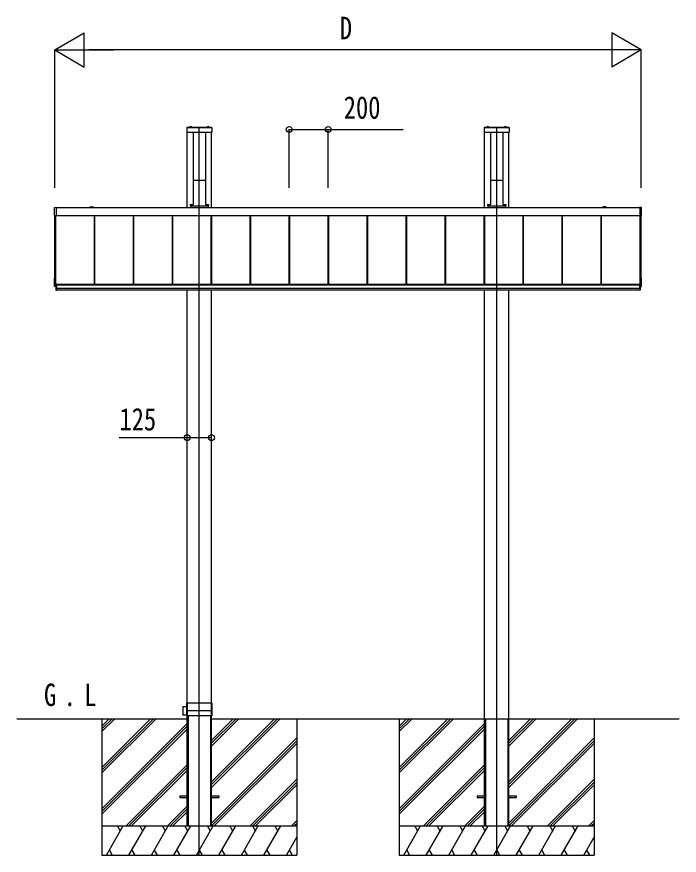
# Model space of a CAD drawing. Units: millimetres, scale not verified. Extents: x -14718 to 14718, y -10395 to 10395.
# Drawn here: x -11024 to -7624, y -7860 to -3559 of the extents above; entities that cross this region are included whole.
import ezdxf
from ezdxf.enums import TextEntityAlignment as Align

# ---------------------------------------------------------------- set-up
doc = ezdxf.new("R2010")
doc.units = ezdxf.units.MM
doc.header["$LTSCALE"] = 40
for name, color, linetype in [('0-2_USER1', 3, 'Continuous'), ('0-3_YKK_12', 2, 'Continuous'), ('0-4_YKK_13', 4, 'Continuous'), ('0-5_YKK_A1', 4, 'Continuous'), ('0-6_YKK_D', 6, 'Continuous')]:
    doc.layers.add(name, color=color, linetype=linetype)
doc.styles.add('ＭＳ ゴシック', font='')
doc.styles.get('ＭＳ ゴシック').set_extended_font_data('MS Gothic')

msp = doc.modelspace()

# ---------------------------------------------------------------- linework, layer by layer
at = {"layer": '0-3_YKK_12'}
for p, q in [((-10087.03, -7859.55), (-10087.03, -4129.55)), ((-8561.03, -7859.55), (-8561.03, -4129.55))]:
    msp.add_line(p, q, dxfattribs=at)
at = {"layer": '0-4_YKK_13'}
for p, q in [((-10151.53, -4126.55), (-10151.53, -4150.55)), ((-10022.53, -4126.55), (-10151.53, -4126.55)), ((-10137.93, -4126), (-10137.93, -4125.81)), ((-10137.38, -4126.55), (-10126.67, -4126.55)), ((-10137.28, -4126.55), (-10136.93, -4126.55)), ((-10134.4, -4123.22), (-10133.17, -4125.68)), ((-10132.03, -4126.29), (-10133.17, -4125.68)), ((-10132.03, -4126.29), (-10130.88, -4125.68)), ((-10129.66, -4123.22), (-10130.88, -4125.68)), ((-10126.13, -4126), (-10126.13, -4125.81)), ((-10047.93, -4126), (-10047.93, -4125.81)), ((-10047.38, -4126.55), (-10036.67, -4126.55)), ((-10044.4, -4123.22), (-10043.17, -4125.68)), ((-10042.03, -4126.29), (-10043.17, -4125.68)), ((-10042.03, -4126.29), (-10040.88, -4125.68)), ((-10039.66, -4123.22), (-10040.88, -4125.68)), ((-10036.13, -4126), (-10036.13, -4125.81)), ((-10022.53, -4126.55), (-10022.53, -4150.55)), ((-8625.53, -4126.55), (-8625.53, -4150.55)), ((-8496.53, -4126.55), (-8625.53, -4126.55)), ((-8611.93, -4126), (-8611.93, -4125.81)), ((-8611.38, -4126.55), (-8600.67, -4126.55)), ((-8611.28, -4126.55), (-8610.93, -4126.55)), ((-8608.4, -4123.22), (-8607.17, -4125.68)), ((-8606.03, -4126.29), (-8607.17, -4125.68)), ((-8606.03, -4126.29), (-8604.88, -4125.68)), ((-8603.66, -4123.22), (-8604.88, -4125.68)), ((-8600.13, -4126), (-8600.13, -4125.81)), ((-8521.93, -4126), (-8521.93, -4125.81)), ((-8521.38, -4126.55), (-8510.67, -4126.55)), ((-8518.4, -4123.22), (-8517.17, -4125.68)), ((-8516.03, -4126.29), (-8517.17, -4125.68)), ((-8516.03, -4126.29), (-8514.88, -4125.68)), ((-8513.66, -4123.22), (-8514.88, -4125.68)), ((-8510.13, -4126), (-8510.13, -4125.81)), ((-8496.53, -4126.55), (-8496.53, -4150.55)), ((-10022.53, -4129.05), (-10151.53, -4129.05)), ((-10022.53, -4129.55), (-10151.53, -4129.55)), ((-10024.53, -4152.55), (-10149.53, -4152.55)), ((-8496.53, -4129.05), (-8625.53, -4129.05)), ((-8496.53, -4129.55), (-8625.53, -4129.55)), ((-8498.53, -4152.55), (-8623.53, -4152.55)), ((-10118.28, -4403.71), (-10118.28, -4518.76)), ((-10117.92, -4397.86), (-10118.27, -4403.36)), ((-10117.42, -4397.4), (-10115.38, -4397.4)), ((-10115.07, -4397.72), (-10115.38, -4397.4)), ((-10115.07, -4397.72), (-10058.99, -4397.72)), ((-10058.99, -4397.72), (-10058.68, -4397.4)), ((-10058.68, -4397.4), (-10056.64, -4397.4)), ((-10056.14, -4397.86), (-10055.79, -4403.36)), ((-10055.78, -4403.71), (-10055.78, -4518.76)), ((-8592.28, -4403.71), (-8592.28, -4518.76)), ((-8591.92, -4397.86), (-8592.27, -4403.36)), ((-8591.42, -4397.4), (-8589.38, -4397.4)), ((-8589.07, -4397.72), (-8589.38, -4397.4)), ((-8589.07, -4397.72), (-8532.99, -4397.72)), ((-8532.99, -4397.72), (-8532.68, -4397.4)), ((-8532.68, -4397.4), (-8530.64, -4397.4)), ((-8530.14, -4397.86), (-8529.79, -4403.36)), ((-8529.78, -4403.71), (-8529.78, -4518.76)), ((-10830.53, -4578.5), (-10830.53, -4537.48)), ((-10134.9, -4522.02), (-10134.9, -4529.51)), ((-10134.9, -4528.85), (-10039.16, -4528.85)), ((-10134.9, -4529.51), (-10039.16, -4529.51)), ((-10134.4, -4521.52), (-10119.39, -4521.52)), ((-10118.28, -4518.76), (-10118.39, -4520.58)), ((-10055.78, -4518.76), (-10055.67, -4520.58)), ((-10054.67, -4521.52), (-10039.66, -4521.52)), ((-10039.16, -4522.02), (-10039.16, -4529.51)), ((-8608.9, -4522.02), (-8608.9, -4529.51)), ((-8608.9, -4528.85), (-8513.16, -4528.85)), ((-8608.9, -4529.51), (-8513.16, -4529.51)), ((-8608.4, -4521.52), (-8593.39, -4521.52)), ((-8592.28, -4518.76), (-8592.39, -4520.58)), ((-8529.78, -4518.76), (-8529.67, -4520.58)), ((-8528.67, -4521.52), (-8513.66, -4521.52)), ((-8513.16, -4522.02), (-8513.16, -4529.51)), ((-7817.53, -4578.5), (-7817.53, -4537.48)), ((-10822.53, -4579.77), (-10830.06, -4579.31)), ((-10822.53, -4579.27), (-10822.53, -4579.77)), ((-7825.53, -4579.27), (-7825.53, -4579.77)), ((-7825.53, -4579.77), (-7818, -4579.31)), ((-10830.53, -4941.87), (-10830.53, -4900.84)), ((-10830.06, -4900.35), (-10829.03, -4900.28)), ((-7818, -4900.35), (-7819.03, -4900.28)), ((-7817.53, -4941.87), (-7817.53, -4900.84)), ((-10824.03, -4943.04), (-10830.06, -4942.67)), ((-10824.03, -4929.77), (-10824.03, -4961.04)), ((-10824.03, -4929.77), (-10820.53, -4929.77)), ((-10821.03, -4929.77), (-10821.03, -4961.04)), ((-10820.53, -4929.77), (-10820.53, -4961.04)), ((-7827.53, -4929.77), (-7827.53, -4961.04)), ((-7824.03, -4929.77), (-7827.53, -4929.77)), ((-7827.03, -4929.77), (-7827.03, -4961.04)), ((-7824.03, -4929.77), (-7824.03, -4961.04)), ((-7824.03, -4943.04), (-7818, -4942.67)), ((-10820.53, -4952.22), (-10824.03, -4952.22)), ((-10824.03, -4961.04), (-10820.53, -4961.04)), ((-7827.53, -4952.22), (-7824.03, -4952.22)), ((-7824.03, -4961.04), (-7827.53, -4961.04)), ((-10151.68, -7079.85), (-10151.93, -7108.73)), ((-10022.67, -7079.55), (-10151.38, -7079.55)), ((-10150.53, -7144.25), (-10150.53, -7079.85)), ((-10149.53, -7079.85), (-10149.53, -7144.25)), ((-10024.53, -7144.25), (-10024.53, -7079.85)), ((-10023.53, -7079.85), (-10023.53, -7144.25)), ((-10022.03, -7119.55), (-10022.37, -7079.85)), ((-10172.03, -7098.84), (-10172.03, -7140.26)), ((-10151.84, -7098.2), (-10171.73, -7098.54)), ((-10151.93, -7108.73), (-10150.53, -7108.73)), ((-10151.81, -7144.25), (-10151.93, -7130.37)), ((-10151.93, -7130.37), (-10150.53, -7130.37)), ((-10022.03, -7119.55), (-10150.53, -7119.55)), ((-10022.24, -7144.25), (-10022.03, -7119.55)), ((-10151.84, -7140.9), (-10171.73, -7140.56)), ((-10022.54, -7144.55), (-10151.51, -7144.55))]:
    msp.add_line(p, q, dxfattribs=at)
for points in [[(-10830.06, -4536.98), (-10822.53, -4536.52), (-10822.53, -4537.02), (-10822.53, -4579.27)], [(-7818, -4536.98), (-7825.53, -4536.52), (-7825.53, -4537.02), (-7825.53, -4579.27)]]:
    msp.add_lwpolyline(points, dxfattribs=at)
for centre, radius, start, end in [((-10137.38, -4125.81), 0.55, 138.43917, 180), ((-10137.38, -4126), 0.545, 180, 270), ((-10132.03, -4130.55), 7.7, 41.56083, 138.43917), ((-10126.67, -4126), 0.545, 270, 0), ((-10126.68, -4125.81), 0.55, 0, 41.56083), ((-10047.38, -4125.81), 0.55, 138.43917, 180), ((-10047.38, -4126), 0.545, 180, 270), ((-10042.03, -4130.55), 7.7, 41.56083, 138.43917), ((-10036.67, -4126), 0.545, 270, 0), ((-10036.68, -4125.81), 0.55, 0, 41.56083), ((-8611.38, -4125.81), 0.55, 138.43917, 180), ((-8611.38, -4126), 0.545, 180, 270), ((-8606.03, -4130.55), 7.7, 41.56083, 138.43917), ((-8600.67, -4126), 0.545, 270, 0), ((-8600.68, -4125.81), 0.55, 0, 41.56083), ((-8521.38, -4125.81), 0.55, 138.43917, 180), ((-8521.38, -4126), 0.545, 180, 270), ((-8516.03, -4130.55), 7.7, 41.56083, 138.43917), ((-8510.67, -4126), 0.545, 270, 0), ((-8510.68, -4125.81), 0.55, 0, 41.56083), ((-10149.53, -4150.55), 2, 180, 270), ((-10024.53, -4150.55), 2, 270, 0), ((-8623.53, -4150.55), 2, 180, 270), ((-8498.53, -4150.55), 2, 270, 0), ((-10830.03, -4537.48), 0.497, 93.16944, 179.94772), ((-7818.03, -4537.48), 0.497, 0.05228, 86.83056), ((-10829.66, -4578.54), 0.873, 177.74142, 242.53793), ((-7818.4, -4578.54), 0.873, 297.46207, 2.25858), ((-10830.03, -4900.84), 0.497, 93.16944, 179.94772), ((-7818.03, -4900.84), 0.497, 0.05228, 86.83056), ((-10829.66, -4941.9), 0.873, 177.74142, 242.53793), ((-7818.4, -4941.9), 0.873, 297.46207, 2.25858), ((-10151.38, -7079.85), 0.3, 90, 179.5), ((-10150.83, -7079.85), 0.3, 0, 90), ((-10149.23, -7079.85), 0.3, 90, 180), ((-10024.83, -7079.85), 0.3, 0, 90), ((-10023.23, -7079.85), 0.3, 90, 180), ((-10022.67, -7079.85), 0.3, 0.5, 90), ((-10171.73, -7098.84), 0.3, 91, 180), ((-10171.73, -7140.26), 0.3, 180, 269), ((-10151.51, -7144.25), 0.3, 180.5, 270), ((-10150.83, -7144.25), 0.3, 270, 0), ((-10149.23, -7144.25), 0.3, 180, 270), ((-10024.83, -7144.25), 0.3, 270, 0), ((-10023.23, -7144.25), 0.3, 180, 270), ((-10022.54, -7144.25), 0.3, 270, 359.5)]:
    msp.add_arc(centre, radius, start, end, dxfattribs=at)
for centre, major_axis, ratio, start_param, end_param in [((-10118.23, -4403.36), (0.031, 0.5), 0.061627, 1.5746234, 2.3600215), ((-10117.42, -4397.9), (0.346, -0.364), 0.996462, 2.3838095, 3.8892836), ((-10056.64, -4397.9), (-0.346, -0.364), 0.996462, 2.3939017, 3.8993758), ((-10055.82, -4403.36), (-0.031, 0.5), 0.061627, 3.9231638, 4.7085619), ((-8592.23, -4403.36), (0.031, 0.5), 0.061627, 1.5746234, 2.3600215), ((-8591.42, -4397.9), (0.346, -0.364), 0.996462, 2.3838095, 3.8892836), ((-8530.64, -4397.9), (-0.346, -0.364), 0.996462, 2.3939017, 3.8993758), ((-8529.82, -4403.36), (-0.031, 0.5), 0.061627, 3.9231638, 4.7085619), ((-10134.4, -4522.02), (0.355, -0.355), 0.99628, 2.358058, 3.9251274), ((-10119.39, -4520.51), (0.691, -0.728), 0.996462, 5.5254021, 7.0308762), ((-10054.67, -4520.51), (-0.691, -0.728), 0.996462, 5.5354944, 7.0409685), ((-10039.66, -4522.02), (-0.355, -0.355), 0.99628, 2.358058, 3.9251274), ((-8608.4, -4522.02), (0.355, -0.355), 0.99628, 2.358058, 3.9251274), ((-8593.39, -4520.51), (0.691, -0.728), 0.996462, 5.5254021, 7.0308762), ((-8528.67, -4520.51), (-0.691, -0.728), 0.996462, 5.5354944, 7.0409685), ((-8513.66, -4522.02), (-0.355, -0.355), 0.99628, 2.358058, 3.9251274)]:
    msp.add_ellipse(centre, major_axis=major_axis, ratio=ratio, start_param=start_param, end_param=end_param, dxfattribs=at)
at = {"layer": '0-5_YKK_A1'}
for p, q in [((-10149.53, -4537.08), (-10149.53, -4152.55)), ((-10119.03, -4152.55), (-10119.03, -4521.45)), ((-10055.03, -4152.55), (-10055.03, -4521.45)), ((-10024.53, -4537.08), (-10024.53, -4152.55)), ((-8623.53, -4537.08), (-8623.53, -4152.55)), ((-8593.03, -4152.55), (-8593.03, -4521.45)), ((-8529.03, -4152.55), (-8529.03, -4521.45)), ((-8498.53, -4537.08), (-8498.53, -4152.55)), ((-10119.03, -4496.35), (-10118.28, -4496.35)), ((-10055.78, -4496.35), (-10055.03, -4496.35)), ((-8593.03, -4496.35), (-8592.28, -4496.35)), ((-8529.78, -4496.35), (-8529.03, -4496.35)), ((-10822.53, -4538.06), (-7825.53, -4538.06)), ((-10649.53, -4538.06), (-10649.53, -4537.08)), ((-10647.03, -4534.58), (-10639.49, -4534.58)), ((-10647.03, -4537.38), (-10647.03, -4538.06)), ((-10633.28, -4537.08), (-10646.73, -4537.08)), ((-10638.57, -4534.58), (-10633.28, -4534.58)), ((-10633.28, -4537.08), (-8001.33, -4537.08)), ((-10132.03, -4529.51), (-10132.03, -4537.08)), ((-10042.03, -4529.51), (-10042.03, -4537.08)), ((-8606.03, -4529.51), (-8606.03, -4537.08)), ((-8516.03, -4529.51), (-8516.03, -4537.08)), ((-8009.49, -4534.58), (-8014.78, -4534.58)), ((-8014.78, -4537.08), (-8001.33, -4537.08)), ((-8001.03, -4534.58), (-8008.57, -4534.58)), ((-8001.03, -4537.38), (-8001.03, -4538.06)), ((-7998.53, -4538.06), (-7998.53, -4537.08)), ((-10829.03, -4941.49), (-10829.03, -4579.38)), ((-10824.03, -4929.77), (-10824.03, -4579.68)), ((-10822.53, -4577.97), (-7825.53, -4577.97)), ((-10822.53, -4578.24), (-7825.53, -4578.24)), ((-10625.53, -4930.16), (-10625.53, -4578.24)), ((-10625.13, -4930.16), (-10625.13, -4578.24)), ((-10622.53, -4930.16), (-10622.53, -4578.24)), ((-10425.53, -4930.16), (-10425.53, -4578.24)), ((-10422.93, -4930.16), (-10422.93, -4578.24)), ((-10422.53, -4930.16), (-10422.53, -4578.24)), ((-10225.53, -4930.16), (-10225.53, -4578.24)), ((-10222.93, -4930.16), (-10222.93, -4578.24)), ((-10222.53, -4930.16), (-10222.53, -4578.24)), ((-10025.53, -4930.16), (-10025.53, -4578.24)), ((-10022.93, -4930.16), (-10022.93, -4578.24)), ((-10022.53, -4930.16), (-10022.53, -4578.24)), ((-9825.53, -4930.16), (-9825.53, -4578.24)), ((-9822.93, -4930.16), (-9822.93, -4578.24)), ((-9822.53, -4930.16), (-9822.53, -4578.24)), ((-9625.53, -4930.16), (-9625.53, -4578.24)), ((-9622.93, -4930.16), (-9622.93, -4578.24)), ((-9622.53, -4930.16), (-9622.53, -4578.24)), ((-9425.53, -4930.16), (-9425.53, -4578.24)), ((-9422.93, -4930.16), (-9422.93, -4578.24)), ((-9422.53, -4930.16), (-9422.53, -4578.24)), ((-9225.53, -4930.16), (-9225.53, -4578.24)), ((-9222.93, -4930.16), (-9222.93, -4578.24)), ((-9222.53, -4930.16), (-9222.53, -4578.24)), ((-9025.53, -4930.16), (-9025.53, -4578.24)), ((-9022.93, -4930.16), (-9022.93, -4578.24)), ((-9022.53, -4930.16), (-9022.53, -4578.24)), ((-8825.53, -4930.16), (-8825.53, -4578.24)), ((-8822.93, -4930.16), (-8822.93, -4578.24)), ((-8822.53, -4930.16), (-8822.53, -4578.24)), ((-8625.53, -4930.16), (-8625.53, -4578.24)), ((-8622.93, -4930.16), (-8622.93, -4578.24)), ((-8622.53, -4930.16), (-8622.53, -4578.24)), ((-8425.53, -4930.16), (-8425.53, -4578.24)), ((-8422.93, -4930.16), (-8422.93, -4578.24)), ((-8422.53, -4930.16), (-8422.53, -4578.24)), ((-8225.53, -4930.16), (-8225.53, -4578.24)), ((-8222.93, -4930.16), (-8222.93, -4578.24)), ((-8222.53, -4930.16), (-8222.53, -4578.24)), ((-8025.53, -4930.16), (-8025.53, -4578.24)), ((-8022.93, -4930.16), (-8022.93, -4578.24)), ((-8022.53, -4930.16), (-8022.53, -4578.24)), ((-7824.03, -4929.77), (-7824.03, -4579.68)), ((-7819.03, -4941.49), (-7819.03, -4579.38)), ((-10829.03, -4941.49), (-10824.03, -4941.49)), ((-10820.53, -4930.16), (-7827.53, -4930.16)), ((-10820.53, -4933.9), (-7827.53, -4933.9)), ((-10820.53, -4933.9), (-7827.53, -4933.9)), ((-7819.03, -4941.49), (-7824.03, -4941.49)), ((-10820.53, -4950.82), (-7827.53, -4950.82)), ((-10820.53, -4959.55), (-7827.53, -4959.55)), ((-10149.53, -7709.55), (-10149.53, -4959.55)), ((-10024.53, -7709.55), (-10024.53, -4959.55)), ((-8623.53, -7709.55), (-8623.53, -4959.55)), ((-8498.53, -7709.55), (-8498.53, -4959.55)), ((-11024.03, -7159.55), (-10149.53, -7159.55)), ((-10587.03, -7159.55), (-10587.03, -7859.55)), ((-10323.06, -7159.55), (-10587.03, -7423.52)), ((-10535.19, -7159.55), (-10587.03, -7211.39)), ((-10337.2, -7159.55), (-10587.03, -7409.38)), ((-10308.91, -7159.55), (-10587.03, -7437.66)), ((-10549.33, -7159.55), (-10587.03, -7197.25)), ((-10521.05, -7159.55), (-10587.03, -7225.53)), ((-10147.83, -7146.55), (-10144.33, -7146.55)), ((-10147.83, -7146.55), (-10147.83, -7709.55)), ((-10144.33, -7146.55), (-10144.33, -7709.55)), ((-10029.73, -7146.55), (-10029.73, -7709.55)), ((-10029.73, -7146.55), (-10026.23, -7146.55)), ((-10026.23, -7146.55), (-10026.23, -7709.55)), ((-10024.53, -7159.55), (-8623.53, -7159.55)), ((-9686.66, -7159.55), (-10024.53, -7497.42)), ((-9898.79, -7159.55), (-10024.53, -7285.29)), ((-9700.8, -7159.55), (-10024.53, -7483.28)), ((-9672.52, -7159.55), (-10024.53, -7511.56)), ((-9912.93, -7159.55), (-10024.53, -7271.14)), ((-9884.65, -7159.55), (-10024.53, -7299.43)), ((-9587.03, -7159.55), (-9587.03, -7859.55)), ((-9061.03, -7159.55), (-9061.03, -7859.55)), ((-8797.06, -7159.55), (-9061.03, -7423.52)), ((-9009.19, -7159.55), (-9061.03, -7211.39)), ((-8811.2, -7159.55), (-9061.03, -7409.38)), ((-8782.91, -7159.55), (-9061.03, -7437.66)), ((-9023.33, -7159.55), (-9061.03, -7197.25)), ((-8995.05, -7159.55), (-9061.03, -7225.53)), ((-8623.53, -7159.55), (-8498.53, -7159.55)), ((-8621.83, -7159.55), (-8621.83, -7709.55)), ((-8618.33, -7159.55), (-8618.33, -7709.55)), ((-8503.73, -7159.55), (-8503.73, -7709.55)), ((-8500.23, -7159.55), (-8500.23, -7709.55)), ((-8498.53, -7159.55), (-7624.03, -7159.55)), ((-8160.66, -7159.55), (-8498.53, -7497.42)), ((-8372.79, -7159.55), (-8498.53, -7285.29)), ((-8174.8, -7159.55), (-8498.53, -7483.28)), ((-8146.52, -7159.55), (-8498.53, -7511.56)), ((-8386.93, -7159.55), (-8498.53, -7271.14)), ((-8358.65, -7159.55), (-8498.53, -7299.43)), ((-8061.03, -7159.55), (-8061.03, -7859.55)), ((-10149.53, -7184.01), (-10587.03, -7621.51)), ((-10149.53, -7198.15), (-10587.03, -7635.65)), ((-10149.53, -7212.3), (-10587.03, -7649.8)), ((-8623.53, -7184.01), (-9061.03, -7621.51)), ((-8623.53, -7198.15), (-9061.03, -7635.65)), ((-8623.53, -7212.3), (-9061.03, -7649.8)), ((-9587.03, -7257.91), (-10024.53, -7695.41)), ((-8061.03, -7257.91), (-8498.53, -7695.41)), ((-9587.03, -7272.05), (-10024.53, -7709.55)), ((-9587.03, -7286.19), (-10010.39, -7709.55)), ((-8061.03, -7272.05), (-8498.53, -7709.55)), ((-8061.03, -7286.19), (-8484.39, -7709.55)), ((-10149.53, -7396.14), (-10462.93, -7709.55)), ((-8623.53, -7396.14), (-8936.93, -7709.55)), ((-10149.53, -7410.29), (-10448.79, -7709.55)), ((-10149.53, -7424.43), (-10434.65, -7709.55)), ((-8623.53, -7410.29), (-8922.79, -7709.55)), ((-8623.53, -7424.43), (-8908.65, -7709.55)), ((-9587.03, -7470.04), (-9826.54, -7709.55)), ((-8061.03, -7470.04), (-8300.54, -7709.55)), ((-9587.03, -7484.18), (-9812.4, -7709.55)), ((-9587.03, -7498.32), (-9798.25, -7709.55)), ((-8061.03, -7484.18), (-8286.4, -7709.55)), ((-8061.03, -7498.32), (-8272.25, -7709.55)), ((-10187.03, -7555.05), (-10187.03, -7564.05)), ((-10187.03, -7555.05), (-10149.53, -7555.05)), ((-10187.03, -7564.05), (-10149.53, -7564.05)), ((-10024.53, -7555.05), (-9987.03, -7555.05)), ((-10024.53, -7564.05), (-9987.03, -7564.05)), ((-9987.03, -7555.05), (-9987.03, -7564.05)), ((-8661.03, -7555.05), (-8661.03, -7564.05)), ((-8661.03, -7555.05), (-8623.53, -7555.05)), ((-8661.03, -7564.05), (-8623.53, -7564.05)), ((-8498.53, -7555.05), (-8461.03, -7555.05)), ((-8498.53, -7564.05), (-8461.03, -7564.05)), ((-8461.03, -7555.05), (-8461.03, -7564.05)), ((-10149.53, -7608.28), (-10250.8, -7709.55)), ((-8623.53, -7608.28), (-8724.8, -7709.55)), ((-10149.53, -7622.42), (-10236.66, -7709.55)), ((-10149.53, -7636.56), (-10222.52, -7709.55)), ((-8623.53, -7622.42), (-8710.66, -7709.55)), ((-8623.53, -7636.56), (-8696.52, -7709.55)), ((-9587.03, -7682.17), (-9614.41, -7709.55)), ((-9587.03, -7696.31), (-9600.26, -7709.55)), ((-8061.03, -7682.17), (-8088.41, -7709.55)), ((-8061.03, -7696.31), (-8074.26, -7709.55)), ((-10587.03, -7709.55), (-9587.03, -7709.55)), ((-10563.91, -7859.55), (-10477.31, -7709.55)), ((-10492.31, -7735.53), (-10507.31, -7709.55)), ((-10448.44, -7859.55), (-10361.84, -7709.55)), ((-10376.84, -7735.53), (-10391.84, -7709.55)), ((-10332.97, -7859.55), (-10246.36, -7709.55)), ((-10261.37, -7735.53), (-10276.37, -7709.55)), ((-10217.5, -7859.55), (-10130.89, -7709.55)), ((-10145.9, -7735.53), (-10160.9, -7709.55)), ((-10149.53, -7709.55), (-10024.53, -7709.55)), ((-10102.03, -7859.55), (-10015.42, -7709.55)), ((-10030.43, -7735.53), (-10045.43, -7709.55)), ((-9986.56, -7859.55), (-9899.95, -7709.55)), ((-9914.96, -7735.53), (-9929.96, -7709.55)), ((-9871.09, -7859.55), (-9784.48, -7709.55)), ((-9814.49, -7709.55), (-9799.48, -7735.53)), ((-9755.62, -7859.55), (-9669.01, -7709.55)), ((-9699.02, -7709.55), (-9684.01, -7735.53)), ((-9061.03, -7709.55), (-8061.03, -7709.55)), ((-9037.91, -7859.55), (-8951.31, -7709.55)), ((-8966.31, -7735.53), (-8981.31, -7709.55)), ((-8922.44, -7859.55), (-8835.84, -7709.55)), ((-8850.84, -7735.53), (-8865.84, -7709.55)), ((-8806.97, -7859.55), (-8720.36, -7709.55)), ((-8735.37, -7735.53), (-8750.37, -7709.55)), ((-8691.5, -7859.55), (-8604.89, -7709.55)), ((-8619.9, -7735.53), (-8634.9, -7709.55)), ((-8623.53, -7709.55), (-8498.53, -7709.55)), ((-8576.03, -7859.55), (-8489.42, -7709.55)), ((-8504.43, -7735.53), (-8519.43, -7709.55)), ((-8460.56, -7859.55), (-8373.95, -7709.55)), ((-8388.96, -7735.53), (-8403.96, -7709.55)), ((-8345.09, -7859.55), (-8258.48, -7709.55)), ((-8288.49, -7709.55), (-8273.48, -7735.53)), ((-8229.62, -7859.55), (-8143.01, -7709.55)), ((-8173.02, -7709.55), (-8158.01, -7735.53)), ((-9640.15, -7859.55), (-9587.03, -7767.54)), ((-8114.15, -7859.55), (-8061.03, -7767.54)), ((-10587.03, -7859.55), (-9587.03, -7859.55)), ((-10548.91, -7833.57), (-10533.91, -7859.55)), ((-10433.44, -7833.57), (-10418.44, -7859.55)), ((-10317.97, -7833.57), (-10302.97, -7859.55)), ((-10202.5, -7833.57), (-10187.5, -7859.55)), ((-10087.03, -7833.57), (-10072.03, -7859.55)), ((-9971.56, -7833.57), (-9956.56, -7859.55)), ((-9856.09, -7833.57), (-9841.09, -7859.55)), ((-9740.62, -7833.57), (-9725.62, -7859.55)), ((-9625.15, -7833.57), (-9610.15, -7859.55)), ((-9061.03, -7859.55), (-8061.03, -7859.55)), ((-9022.91, -7833.57), (-9007.91, -7859.55)), ((-8907.44, -7833.57), (-8892.44, -7859.55)), ((-8791.97, -7833.57), (-8776.97, -7859.55)), ((-8676.5, -7833.57), (-8661.5, -7859.55)), ((-8561.03, -7833.57), (-8546.03, -7859.55)), ((-8445.56, -7833.57), (-8430.56, -7859.55)), ((-8330.09, -7833.57), (-8315.09, -7859.55)), ((-8214.62, -7833.57), (-8199.62, -7859.55)), ((-8099.15, -7833.57), (-8084.15, -7859.55))]:
    msp.add_line(p, q, dxfattribs=at)
for centre, radius, start, end in [((-10647.03, -4537.08), 2.5, 90, 180), ((-10646.73, -4537.38), 0.3, 90, 180), ((-10639.49, -4534.78), 0.2, 23.57818, 90), ((-10639.03, -4534.58), 0.3, 203.57818, 336.42182), ((-10638.57, -4534.78), 0.2, 90, 156.42182), ((-10633.28, -4535.83), 1.25, 270, 90), ((-8014.78, -4535.83), 1.25, 90, 270), ((-8009.49, -4534.78), 0.2, 23.57818, 90), ((-8009.03, -4534.58), 0.3, 203.57818, 336.42182), ((-8008.57, -4534.78), 0.2, 90, 156.42182), ((-8001.33, -4537.38), 0.3, 0, 90), ((-8001.03, -4537.08), 2.5, 0, 90)]:
    msp.add_arc(centre, radius, start, end, dxfattribs=at)
at = {"layer": '0-6_YKK_D'}
for p, q in [((-10829.03, -3729.55), (-10677.47, -3642.05)), ((-10677.47, -3817.05), (-10677.47, -3642.05)), ((-7819.03, -3729.55), (-7970.58, -3642.05)), ((-7970.58, -3642.05), (-7970.58, -3817.05)), ((-10829.03, -4437.08), (-10829.03, -3728.55)), ((-10829.03, -3729.55), (-10677.47, -3817.05)), ((-10829.03, -3729.55), (-10525.92, -3729.55)), ((-7994.03, -3729.55), (-10654.03, -3729.55)), ((-7819.03, -3729.55), (-8122.14, -3729.55)), ((-7819.03, -3729.55), (-7970.58, -3817.05)), ((-7819.03, -4437.08), (-7819.03, -3728.55)), ((-9625.53, -4437.08), (-9625.53, -4136.08)), ((-9425.53, -4437.08), (-9425.53, -4136.08))]:
    msp.add_line(p, q, dxfattribs=at)
for points in [[(-9625.53, -4137.08), (-9425.53, -4137.08), (-9040.43, -4137.08)], [(-10024.53, -5718.05), (-10149.53, -5718.05), (-10499.29, -5718.05)]]:
    msp.add_lwpolyline(points, dxfattribs=at)
for centre in [(-9625.53, -4137.08), (-9425.53, -4137.08), (-10149.53, -5718.05), (-10024.53, -5718.05)]:
    msp.add_circle(centre, 14.88, dxfattribs=at)

# ---------------------------------------------------------------- texts
at = {"layer": '0-2_USER1', "style": 'ＭＳ ゴシック', "width": 0.8}
for s, p in [('G', (-10884.31, -7129.24)), ('L', (-10677.44, -7129.24)), ('.', (-10783.51, -7129.24))]:
    msp.add_text(s, height=115.5, dxfattribs=at).set_placement(p, align=Align.BOTTOM_LEFT)
at = {"layer": '0-6_YKK_D', "style": 'ＭＳ ゴシック', "width": 0.8}
for s, p in [('D', (-9366.03, -3709.55)), ('200', (-9346.03, -4117.08)), ('125', (-10496.96, -5715.71))]:
    msp.add_text(s, height=115.5, dxfattribs=at).set_placement(p, align=Align.BOTTOM_LEFT)

doc.saveas('drawing.dxf')
